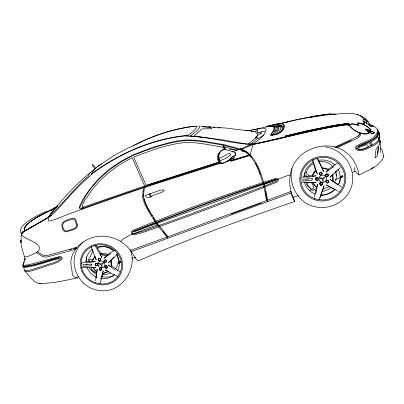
<?xml version="1.0" encoding="UTF-8"?>
<svg xmlns="http://www.w3.org/2000/svg" width="404" height="404" viewBox="0 0 404 404"><rect width="100%" height="100%" fill="white"/><g stroke="black" fill="none" stroke-linecap="round" stroke-linejoin="round"><path stroke-width="0.61" d="M380.891 152.606L379.906 140.148L379.952 142.758L378.604 146.465M277.008 129.709L277.023 127.406L275.195 126.341L273.957 126.26M81.169 263.519L81.664 267.61L95.753 267.579L94.167 267.584M221.392 162.969L144.814 187.299L83.153 208.797L80.088 208.792L79.548 207.924L79.573 206.126L82.325 200.278L89.006 190.233L98.268 179.154L108.969 169.417L121.129 161.216L133.719 154.661L152.914 147.283L170.008 142.4L178.063 140.88L186.183 139.946L197.793 140.269L223.442 144.526L240.648 149.076L246.506 151.934L249.894 155.07L251.909 148.834L252.631 144.521C257.858 140.324 264.812 136.36 266.185 129.426L264.453 128.24L261.433 128.154L253.086 129.79M275.548 130.442L275.573 128.699M21.387 233.754C21.215 235.552 22.877 230.836 24.391 231.128C23.669 225.366 30.053 222.129 33.911 219.17C39.501 215.655 46.278 212.216 51.823 209.701M380.23 148.01L381.942 149.485L383.8 156.626C379.523 166.589 368.009 170.493 358.944 174.988L358.585 171.751L357.126 168.15C353.455 156.186 342.683 147.44 330.29 146.076C316.766 144.996 302.748 150.535 295.051 162.009C287.638 173.801 288.4 189.34 294.713 201.409C242.067 219.832 189.37 238.36 138.309 260.903L137.421 260.529C133.285 255.853 131.189 249.808 126.205 245.849C117.817 237.779 105.611 234.431 94.278 237.047C83.214 239.85 72.988 248.127 71.064 259.833C70.059 265.019 72.548 269.867 72.24 274.907L75.225 277.548L77.295 277.942L78.432 276.442M21.261 233.603L21.23 234.163L21.978 232.659L22.962 231.835L45.602 218.892L51.374 215.115L45.45 219.074L23.038 232.022L22.114 232.84L21.261 234.608L22.069 232.643L24.417 231.058L24.74 227.725L27.593 223.993M107.105 267.347L107.161 266.403L106.454 265.741L105.5 265.832L105.02 266.625L105.378 267.509L106.302 267.827L106.156 268.387L105.045 267.928L104.565 266.877L105.166 265.888L106.388 265.716L107.232 266.605L107.141 267.807L106.156 268.387L107.105 267.347L107.141 267.807M257.484 132.007L257.595 130.335L256.343 130.25M375.17 156.767L376.013 149.318M129.169 147.42L113.923 155.596L97.223 166.761L94.773 168.776L92.142 172.417L91.753 174.371L81.148 184.078L72.276 193.092L55.934 211.156L51.409 215.322L49.232 216.499L49.303 215.468L51.949 212.595M49.232 216.499L49.308 215.468M81.239 263.842L81.593 259.519A20.528 19.316 30.2 0 1 87.703 249.253L91.597 246.773L94.48 245.637L99.116 244.758A20.528 19.316 30.2 0 1 111.443 247.829L115.084 250.621L117.574 253.404L119.892 257.282A20.528 19.316 30.2 0 1 121.22 269.433L119.776 273.488L117.943 276.482L114.983 279.598A20.528 19.316 30.2 0 1 103.626 283.956L99.157 283.689L95.334 282.739M24.195 269.099L24.104 270.114L24.604 270.66C30.335 270.998 35.729 267.978 41.248 266.766C47.733 263.989 55.59 263.171 61.11 258.555L60.943 257.767L59.676 257.454C47.526 260.04 35.618 265.574 23.24 266.347L22.983 264.928L24.063 262.948M118.948 263.191L118.998 262.61L118.554 262.206L118.231 262.529L118.473 263.14L118.948 263.191L120.528 262.438L120.579 261.863L120.134 261.459L118.554 262.206M143.203 196.93L143.415 194.435M143.632 191.94L143.738 190.693M328.659 182.421L328.816 181.123L327.881 180.204L326.604 180.376L325.876 181.457L326.26 182.618L327.513 183.073L328.659 182.421L328.25 182.073L328.386 181.053L327.659 180.341L326.619 180.452L326.038 181.315L326.361 182.275L327.341 182.608L327.513 183.073L328.25 182.073M95.662 280.775L96.829 271.907M117.943 276.482L113.049 274.336L105.192 270.034L108.363 271.533L102.687 273.725L103.227 270.796L100.803 279.053M339.875 191.678L336.426 195.102A22.074 21.23 -19.6 0 1 323.75 199.96L318.902 199.727L315.08 198.793L310.742 196.783A22.074 21.23 -19.6 0 1 302.288 186.774L301.091 182.224L300.884 178.371L301.586 173.669A22.074 21.23 -19.6 0 1 308.999 162.433L313.418 159.691L316.645 158.424L321.751 157.414A22.074 21.23 -19.6 0 1 334.941 160.61L338.698 163.605L341.193 166.599L343.43 170.791A22.074 21.23 -19.6 0 1 343.971 183.982L342.097 188.41L339.754 191.93M313.852 186.966L313.656 188.254L311.509 189.415L307.954 185.446L307.454 182.85M88.481 261.151L88.966 257.944M89.84 257.671L90.001 256.611L90.88 256.58M95.94 277.831L97.207 269.19L96.783 272.251L92.582 267.589M292.001 168.625C288.804 181.502 294.94 195.996 305.985 203.172C316.842 209.767 331.381 208.671 341.34 200.884C363.408 183.916 350.985 150.662 325.296 146.854M335.638 181.209L336.527 176.104L335.674 171.609M24.876 269.993L24.71 270.811L25.225 271.604C30.916 272.008 36.289 268.973 41.753 267.751C48.303 264.817 56.595 264.206 61.964 259.171L62.095 258.09L61.322 256.813L59.58 256.489L32.931 263.701L24.689 265.463L23.316 265.251L23.149 263.913L24.24 261.979M314.479 197.061L316.266 187.33L312.161 182.462L302.546 182.406M315.908 193.375L317.645 184.078L316.731 187.496L312.509 182.482L316.186 182.345L306.788 182.563M341.744 177.306L341.885 176.664L342.875 176.129L342.309 175.74L340.83 176.669L341.092 177.311L341.744 177.306L342.733 176.775L342.875 176.129M241.743 151.157L246.506 151.934L239.032 149.445L223.291 145.147L223.013 146.288L224.826 149.49M51.409 215.322L45.556 219.21L23.134 232.053L22.21 232.866L21.048 235.911L21.175 240.491M349.137 125.296L349.455 124.144L352.631 123.629L358.338 125.083L357.394 123.175L357.878 122.7C362.858 123.447 367.807 126.104 371.155 129.836L371.039 130.28L369.882 130.391L366.181 129.487L368.625 132.335L368.968 133.679C361.934 135.446 353.222 131.179 349.137 125.296L347.253 124.861L345.435 124.942C314.07 129.31 283.638 138.33 252.631 144.521C230.497 143.602 208.888 136.411 186.608 136.183C190.526 133.749 194.905 130.573 197.213 126.427L196.723 126.053L193.703 126.457L195.496 126.467M319.741 183.603L320.034 182.558M144.814 187.299L146.102 185.446L219.458 162.085M300.995 182.487L301.091 182.224M255.565 138.037L256.091 136.572L261.459 132.648L261.004 133.79M256.101 138.138L256.414 137.259L257.656 137.547L257.616 138.491L250.813 143.89M323.049 188.976L319.827 197.733M260.585 133.189L261.343 131.169L264.873 131.492M23.311 263.782L25.21 258.681L24.957 259.903C24.149 253.444 20.826 247.445 20.811 240.769M277.341 130.058L277.503 129.699M276.533 130.77L274.058 134.82M23.336 266.175L23.089 266.716L24.164 268.448M274.043 131.3L274.215 130.962M23.649 264.443L22.811 266.09L23.255 267.554C35.385 266.69 47.106 261.449 58.934 258.565L59.418 258.106L58.757 258.025C46.925 260.62 35.254 265.872 23.215 266.696L22.937 265.211L23.503 264.15M111.186 262.999L111.706 261.984L111.115 259.706M274.962 130.785L274.765 131.159L277.528 130.522M94.98 256.126L92.001 261.095L82.184 262.585M232.401 151.813L233.648 151.667L234.855 152.601L235.295 153.722L234.971 155.601L231.81 157.004L227.896 161.11L228.608 160.115M218.236 153.974C216.67 156.606 217.226 161.216 220.17 162.691M328.124 182.285L328.745 181.366M278.154 133.527L279.517 131.527L280.634 128.896L280.558 126.614L278.639 125.568M280.209 132.906L281.457 131.078L282.512 128.462L282.381 126.189L280.421 125.149L279.396 125.088M256.555 136.996L257.58 135.512L258.121 133.083L257.07 132.108M272.331 135.219L274.72 131.785M276.341 133.865L277.715 131.946L278.866 129.31L278.836 127.018L276.962 125.957M369.478 125.341L364.797 122.205L363.565 124.068L363.686 124.452M120.645 241.542L122.69 239.284L130.204 234.936L157.722 224.74L158.863 226.184M90.91 172.003L89.228 173.978L88.163 176.432C74.659 187.845 64.16 202.53 51.096 214.221L50.859 213.509C63.862 197.344 78.098 181.992 94.486 169.215M50.859 213.509L57.464 205.641M49.101 217.034L48.48 217.751L48.758 221.195L54.651 219.67L68.145 214.246L83.153 208.797M82.881 242.546C64.933 257.868 76.679 287.946 99.071 290.431C120.594 294.445 138.653 268.604 130.053 249.359M357.54 136.714L359.419 134.709L359.116 132.648M376.094 148.672L377.967 146.728M120.134 261.459L118.231 262.529M218.513 153.535L219.619 152.439M117.584 253.939L111.246 260.181L111.908 266.059L120.028 272.054M379.957 141.748L379.765 141.93L380.012 141.259L380.073 142.137L379.906 140.148M114.08 257.197L108.1 262.948L110.681 260.545L111.358 266.6L108.338 265.039L115.534 270.276M340.436 167.413L334.921 172.503M24.063 231.376L24.417 231.058L22.18 232.744L21.372 234.376M52.555 211.479L53.944 210.257M337.178 170.741L329.962 177.169L332.719 174.614L333.007 181.184L330.063 179.442L337.784 184.936M313.777 172.725L315.1 171.584M371.392 168.917L373.619 167.024M331.219 187.274L328.977 189.178L324.023 191.087L322.261 191.143M50.126 210.691L51.924 209.59L37.274 217.12L30.366 221.655M248.612 143.703L256.414 137.259M342.309 175.74L340.83 176.669M94.031 169.513L96.864 167.266M327.467 176.386L328.341 175.689M192.663 136.335L190.223 136.022C193.733 133.184 198.253 130.643 200.142 126.402L199.566 126.038L198.455 126.159M110.706 253.429L104 258.237L106.59 255.995L100.46 254.464L101.884 257.712L94.975 245.309L94.48 245.637M114.251 250.202L106.858 255.288L100.904 253.803L95.945 245.188M333.79 166.68L325.851 172.099L328.609 169.715L322.054 168.125L323.589 171.548L317.13 158.095L316.645 158.424M337.093 163.408L328.401 169.16L322.033 167.615L317.711 158.812M97.223 166.761L100.167 164.837M313.671 190.016L312.832 190.562L309.853 188.572M258.095 138.628L263.994 134.941M51.278 209.974L57.131 206.368M50.651 210.277L57.641 206.05M52.318 209.444L56.565 206.888M79.548 207.924L79.911 207.717C89.345 183.86 110.792 166.11 133.542 155.252C148.016 149.525 162.746 144.112 178.159 141.562C193.284 138.774 208.393 142.905 223.291 145.147M227.346 161.13L223.149 163.413L221.811 163.595C217.054 160.024 217.897 150.849 224.104 149.354L225.27 149.626M132.729 146.081L133.805 145.48M375.013 157.681L377.386 156.06L377.346 154.636M96.748 271.937L95.314 272.725L93.748 271.084M129.603 147.657C149.732 136.628 171.932 129.058 194.738 126.205L194.279 126.25C173.356 128.709 153.025 135.552 134.345 145.182M100.707 164.549L101.793 163.984M369.12 123.634L369.473 123.447M225.21 162.282L234.532 157.747L230.265 159.454M36.769 252.409L30.446 255.51L26.078 256.944L24.659 256.732M51.732 209.62L37.112 217.115L30.204 221.644L25.77 225.75L24.604 227.704L24.205 231.108M118.998 262.61L120.579 261.863M118.473 263.14L120.528 262.438M224.069 162.696L221.316 163.559C216.443 160.282 217.317 151.015 223.483 149.722M351.283 140.365L335.976 147.303M47.056 210.974C38.976 214.595 30.749 218.423 24.114 224.417C22.018 226.356 19.094 229.639 20.67 232.664M298.404 195.314L293.203 197.521L290.951 193.067M309.383 190.653L311.696 189.668M335.396 179.608L340.597 177.401M352.157 172.498L355.045 171.271L354.338 167.594M228.371 160.494L228.775 160.327L228.305 160.878L231.699 157.414L235.123 156.02L235.638 153.697L235.229 152.596L233.997 151.677L232.285 151.859M98.354 258.666L99.293 258.297M108.686 271.362L103.177 273.493L100.136 283.184L99.157 283.689M110.676 272.952L107.338 274.24L103.091 274.331M264.302 184.305L287.901 175.452L289.915 175.23M250.48 130.553L251 130.356M167.918 238.244L167.014 237.042L130.623 250.389L131.401 251.611L267.615 201.626L291.314 192.88L290.915 191.511L267.453 200.177L267.615 201.626M231.093 214.075L261.176 203.096M77.295 277.942C64.489 280.593 51.348 283.77 38.183 283.431C32.497 281.164 29.093 275.674 25.24 271.246M81.128 209.019L83.386 208.227C128.74 191.476 174.892 177.053 220.993 162.524M82.542 207.429L144.607 185.946L132.239 157.807C115.978 165.62 101.505 177.139 90.743 191.663C87.961 196.622 83.285 200.854 82.244 206.641L82.542 207.429L83.951 206.954M73.831 248.622L76.543 247.728M218.837 162.231L146.102 185.446L133.689 157.166C148.207 151.399 162.979 145.93 178.457 143.415C193.607 140.698 208.686 145.107 223.589 147.309L225.23 148.142M226.73 161.297L230.29 160.181M231.709 160.55L233.83 159.908M231.851 160.509L248.101 155.611M90.905 270.488L92.112 270.13M118.064 262.464L119.271 262.11M131.941 258.368L135.562 257.298M69.72 249.829L71.508 249.334M272.023 125.397L272.281 125.331M273.952 124.942L274.215 124.871M262.14 127.826L267.64 126.513M270.695 125.78L276.806 124.316M266.019 127.013L267.862 126.573M274.604 124.972L278.28 124.099M277.402 124.174L294.683 120.099L315.701 115.852L327.472 114.18M279.507 123.811L294.198 120.342M279.624 123.897L282.073 123.316M286.976 122.16L288.815 121.725M309.247 130.477L285.487 135.986L307.828 130.618L333.189 125.548L348.96 123.311L331.76 125.841L333.189 125.548L306.454 131.093M254.5 143.132L250.793 144.001L245.844 143.9L222.453 139.91L198.955 136.729L190.223 136.022M229.28 149.162L235.795 150.187L239.032 149.445M225.376 148.01L223.013 146.288L235.795 150.187L240.648 149.076M253.348 129.825L255.692 129.29M256.863 129.028L260.969 128.093M256.995 129.093L259.363 128.563M294.814 120.215L297.894 119.584M299.127 119.337L307.752 117.574M308.984 117.322L318.877 115.514M251.732 130.123L249.132 130.628L245.587 130.618M313.418 159.691L312.812 159.797L317.256 173.907L315.898 170.538L312.181 176.129L315.973 175.841L306.515 177.331M326.498 114.519L327.725 114.332M306.964 117.953L328.73 114.675L346.329 113.332L352.939 113.59L358.838 115.029L357.121 114.691M320.12 115.332L324.473 114.691M325.72 114.504L327.583 114.231M331.76 125.841L348.96 123.311M301.697 177.245L311.817 175.639L315.423 170.21L312.489 160.196M91.597 246.773L91.112 246.834L96.208 259.822L94.95 256.626L91.885 261.736L95.147 261.59L86.294 262.964M366.302 121.877L367.983 121.816M201.419 126.225L225.887 128.053L253.631 131.376M363.686 119.741L365.383 119.746M316.271 177.659L317.938 177.543M329.553 113.827L335.714 114.206M316.403 180.371L317.514 180.295M249.308 130.603L250.904 130.517M250.601 130.583L245.667 130.603M328.093 114.09L330.462 114.11M100.636 253.727L106.01 253.591L107.954 255.045M258.222 132.31L260.423 132.26M342.082 176.78L342.733 176.775M279.805 125.725L281.543 125.755M224.063 149.536L225.993 149.626L232.593 151.682M274.74 125.24L275.25 125.695M278.194 125.275L279.73 125.371L281.189 126.154M276.442 125.695L277.957 125.785L279.856 126.841M275.028 126.093L276.275 126.179L278.134 127.24L278.144 128.962M273.286 126.472L274.513 126.563L276.321 127.634M213.312 127.361L214.559 127.462M218.301 127.76L219.549 127.861M314.746 198.763L315.08 198.793M204.459 126.523L205.712 126.634M208.838 126.907L210.716 127.068M213.221 127.29L215.095 127.452M218.226 127.725L220.099 127.886M193.88 136.486L195.097 136.643M39.314 283.477L40.602 283.659M256.555 131.128L255.419 130.962L255.166 131.775L257.212 134.037M251.899 129.487L254.187 129.841M334.906 114.337L336.017 114.509M200.778 137.158L194.061 135.921L202.056 128.881L210.514 128.805L211.565 128.689L211.863 128.26L210.959 127.816L203.252 126.816L202.434 126.119M202.005 137.35L203.232 137.542M363.701 121.538L364.019 121.957L362.792 124.058L363.974 124.538L363.812 124.134L364.979 122.382L364.605 122.094M235.795 150.187L236.981 150.384M251.389 131.123L254.697 131.719M367.61 129.719L369.372 130.103L370.412 129.982L370.519 129.578C367.398 126.27 362.974 123.821 358.434 123.164L357.995 123.604L358.934 125.503L353.035 124.139L350.061 124.594L349.834 125.548C353.682 131.058 361.757 134.835 368.352 133.285L368.094 132.027L365.57 129.28L367.61 129.719L365.256 128.846M320.524 184.911L321.604 185.173M100.177 269.882L101.187 270.135M370.958 125.043C373.993 125.578 376.462 127.583 377.841 130.305M117.574 253.404L117.857 253.5M364.358 122.003L364.797 122.205M95.576 282.79L91.461 280.901A20.528 19.316 30.2 0 1 83.052 271.594L81.669 267.392M318.902 199.727L319.15 199.839L321.104 194.647L324.079 185.754L323.049 189.027L329.381 186.582L326.27 184.906L334.78 189.38M229.911 160.348L230.553 160.666L249.268 154.969L249.914 155.52L231.022 161.282L230.184 160.928L229.826 159.782M329.199 186.603L338.163 191.188M359.949 115.292L365.873 118.731L368.428 122.22M282.012 126.023L283.426 126.821M359.434 115.392L368.029 121.705M105.151 267.574L106.045 268.115M370.609 126.205L368.892 125.038L371.417 126.79M341.319 176.27L341.885 176.664M341.648 187.163L333.098 180.805L332.815 174.422M362.479 120.771L363.337 121.392M37.516 251.717L42.092 254.833L44.576 255.601L46.859 255.626L76.831 247.298L75.614 249.106L72.008 250.339L47.101 256.974L44.506 256.995L41.875 256.192L36.522 252.636L38.718 250.596L39.481 248.637L39.153 246.627C34.916 240.456 26.063 240.052 21.367 234.628M368.16 122.432L368.736 122.922L369.291 124.987M365.671 120.412L366.882 123.18M307.126 173.412L306.181 172.604L305.222 172.644L304.47 176.104L304.611 177.321M372.049 125.629L373.377 126.811L372.22 125.7M92.556 260.338L91.223 259.085L89.319 259.53L89.471 261.317M369.776 124.018L370.907 125.094L371.342 126.417M354.843 171.074L358.944 174.988M167.014 237.042L156.318 223.76L147.92 210.449L144.4 203.641L142.486 196.591L143.375 188.385L144.693 186.855L145.652 186.466L144.339 188.001L143.45 196.203L145.364 203.252L148.889 210.065L157.262 223.346L168.008 236.719L266.453 200.566C265.226 191.193 262.731 181.952 259.641 173.028C256.04 163.297 250.374 152.762 239.91 149.253L240.89 148.965C254.101 153.49 259.227 168.094 263.039 180.245C264.812 186.805 266.867 193.385 267.453 200.177M309.413 176.003L308.055 174.659L305.959 175.159L305.985 176.907M309.358 187.668L307.065 185.3L305.899 182.558M94.309 272.064L91.632 269.256L91.163 267.458M95.288 167.271L92.789 164.63L92.269 164.544L92.248 165.059L94.374 168.008M167.478 236.86L163.039 231.477M93.157 267.832L96.016 271.003M250.505 155.843L251.601 157.237M157.116 223.836L157.722 224.74M225.326 149.909L223.589 147.309L224.745 149.52M150.727 213.307L147.566 207.969L143.93 199.056M151.359 214.373L152.308 215.973M153.252 217.574L153.889 218.645M154.202 219.175L154.788 220.165M377.508 129.729L378.366 131.234M311.146 182.148L313.671 186.81M362.403 117.493L362.736 118.19M338.547 163.282L338.698 163.605M255.697 163.59L258.247 169.013M363.464 119.225L364.494 122.286M300.758 178.048L300.884 178.371M292.451 195.587L294.713 201.409M92.531 249.707L93.142 251.369M259.014 170.639L260.479 174.775M383.664 156.156L383.8 156.626M114.999 250.298L115.084 250.621M265.246 191.011L267.084 200.945M95.369 263.812L95.516 265.064M315.716 177.694L315.822 179.866M281.679 126.417L281.76 128.118M335.658 171.806A15.302 14.731 -19.9 0 1 335.946 172.927M336.138 174.068A15.302 14.731 -19.9 0 1 336.234 175.21M316.236 190.395A15.302 14.731 -19.9 0 1 313.544 189.309M306.272 172.831A15.302 14.731 -19.9 0 1 313.196 163.721M318.736 161.661A15.302 14.731 -19.9 0 1 332.598 166.352M340.86 177.406A20.882 20.114 -20.1 0 1 339.799 181.553M339.582 182.113A20.882 20.114 -20.1 0 1 338.224 184.84M334.785 189.203A20.882 20.114 -20.1 0 1 320.832 195.263M338.254 169.382A18.22 17.529 -19.7 0 1 338.345 184.85M335.123 189.446A18.22 17.529 -19.7 0 1 320.266 195.162M315.383 194.142A18.22 17.529 -19.7 0 1 304.47 182.532M303.889 177.083A18.22 17.529 -19.7 0 1 313.322 162.342M317.892 160.55A18.22 17.529 -19.7 0 1 334.946 164.953M90.708 255.99A14.251 13.433 30.3 0 1 92.804 251.813M97.319 248.081A14.251 13.433 30.3 0 1 109.787 248.031M110.337 248.298A14.251 13.433 30.3 0 1 113.883 250.839M117.069 255.338A14.251 13.433 30.3 0 1 115.63 268.842M113.282 275.841A19.458 18.357 30.3 0 1 101.864 276.568M96.667 274.579A19.458 18.357 30.3 0 1 89.43 267.902M86.774 261.777A19.458 18.357 30.3 0 1 86.279 256.959M114.731 274.382A16.953 15.968 30.2 0 1 101.035 278.573M96.541 277.29A16.953 15.968 30.2 0 1 87.057 267.453M85.986 261.883A16.953 15.968 30.2 0 1 92.258 249.359M97.369 246.91A16.953 15.968 30.2 0 1 113.817 251.01M116.514 254.126A16.953 15.968 30.2 0 1 117.458 270.872M378.785 132.714C377.952 142.112 364.782 143.673 358.02 146.985C363.812 143.243 371.013 141.703 376.336 137.143C377.72 136.926 378.341 129.921 378.785 132.714M278.169 179.497L278.164 180.891L277.139 181.957L264.282 187.259L233.613 199.222L190.41 215.418L145.299 231.679L135.456 234.567L132.679 234.628L131.255 233.254L131.345 231.517L133.285 230.134C180.083 211.267 227.467 193.678 275.584 178.467L277.058 178.457L278.169 179.497M377.488 152.874C377.533 157.838 378.811 147.208 378.311 146.591L377.488 152.874M379.124 133.724L379.573 137.229L379.124 133.724M99.217 268.503L99.202 269.726L100.136 270.518L101.333 270.256L101.869 269.165L101.293 268.155L100.111 267.857L99.217 268.503M274.584 127.129L274.543 129.401L271.069 135.082C276.23 134.628 282.573 132.78 283.754 126.937L283.568 124.791L281.659 123.786L276.392 124.104L267.382 126.245L272.836 126.008L274.584 127.129M379.583 135.608C379.957 139.946 376.245 143.036 372.695 144.728C367.822 146.793 362.05 151.333 356.697 148.324L356.449 147.899L356.929 147.137C363.565 142.137 376.765 141.476 378.144 131.684L379.078 132.886L379.583 135.608M319.62 177.77L322.19 179.189L323.205 182.113L323.049 179.23L325.169 176.816L322.508 178.341L319.62 177.77M379.805 136.719C380.214 141.047 376.609 144.203 373.044 145.894C368.185 148.162 363.12 151.626 357.505 150.333L355.974 149.359L355.475 148.551L355.409 147.213L355.974 146.445C362.757 141.269 375.543 140.587 377.589 130.861L378.957 132.381L379.805 136.719M319.877 183.31L319.847 184.613L320.837 185.451L322.124 185.163L322.71 184.002L322.22 182.886L320.953 182.573L319.877 183.31M379.144 133.249L379.533 135.734L379.144 133.249M76.528 224.998L76.482 226.134L75.639 227.634L73.255 228.982L66.12 231.174C62.913 230.27 61.534 225.063 63.721 222.579L65.862 221.382L73.079 218.978L74.563 219.665L75.27 220.594L76.528 224.998M320.034 183.285L319.983 184.3L320.766 184.956L321.806 184.739L322.296 183.84L321.892 182.916L320.877 182.669L320.034 183.285M359.373 132.946L359.282 134.209L358.075 135.906L356.525 137.032L334.916 147.132L337.37 147.581L357.444 138.244L359.227 136.926L360.585 134.774L360.383 133.037L359.262 132.674L359.373 132.946M132.456 232.032L132.386 232.921L133.219 233.522L135.163 233.512L144.879 230.639L189.814 214.367L264.07 186.239L276.604 181.108L277.205 180.507L276.684 179.482L275.488 179.533C227.614 194.773 180.543 212.585 133.85 231.118L132.456 232.032M77.376 224.846L77.235 226.381L76.139 228.154L73.573 229.644L66.155 231.921L64.287 231.341C62.428 229.467 61.575 226.498 61.979 223.897L63.221 221.958L65.62 220.614L70.715 218.64L73.432 218.14L75.078 218.887L76.008 220.145L77.376 224.846M91.678 173.634L91.582 174.195C119.463 153.596 152.571 138.673 187.38 135.794L188.259 135.249C153.283 138.375 119.811 152.97 91.678 173.634M104.56 260.237L104.404 261.156L105.055 261.883L106.02 261.863L106.575 261.125L106.308 260.206L105.399 259.817L104.56 260.237M104.171 260.292L103.944 261.489L104.762 262.398L105.999 262.327L106.646 261.464L106.292 260.338L105.171 259.822L104.171 260.292M325.871 174.331L325.599 175.609L326.422 176.593L327.71 176.523L328.558 175.543L328.29 174.316L327.073 173.781L325.871 174.331M326.013 174.382L325.77 175.376L326.427 176.159L327.477 176.134L328.134 175.321L327.912 174.331L326.952 173.912L326.013 174.382M100.641 259.247L100.404 260.146L99.525 260.489L98.667 260.014L98.47 259.095L99.091 258.393L100.056 258.469L100.641 259.247M349.187 124.745L349.056 125.23L347.147 124.775L345.329 124.861C313.938 129.159 283.497 138.259 252.495 144.526L253.091 144.082C283.956 137.703 314.292 128.644 345.587 124.483L349.187 124.745M100.742 259.439L100.414 260.615L99.308 261.045L98.273 260.403L97.98 259.307L98.738 258.454L99.965 258.53L100.742 259.439M322.205 173.447L321.821 174.7L320.589 175.179L319.448 174.518L319.291 173.306L320.21 172.357L321.508 172.432L322.205 173.447M321.816 173.351L321.498 174.331L320.513 174.715L319.614 174.21L319.468 173.21L320.195 172.437L321.241 172.513L321.816 173.351M91.774 264.509L91.304 265.832L86.385 266.201L85.991 265.615L85.709 266.251L83.234 266.433L82.982 264.655L85.401 264.484L85.451 264.812L86.37 264.741L86.325 264.418L87.486 264.332L87.517 264.655L91.587 264.044L91.774 264.509M95.778 263.544L95.45 264.408L95.98 265.231L96.935 265.383L97.617 264.761L97.51 263.822L96.687 263.287L95.778 263.544M95.374 263.65L94.945 264.756L95.622 265.761L96.859 265.888L97.677 265.165L97.541 263.994L96.556 263.267L95.374 263.65M284.345 126.79C283.148 133.143 275.876 134.961 270.382 135.325L273.927 129.568L273.902 127.311L272.245 126.159L266.751 126.391L276.886 123.998L282.224 123.649L284.163 124.644L284.345 126.79M312.398 178.937L311.802 180.371L306.414 180.83L306.025 180.199L305.676 180.891L302.965 181.123L302.823 179.194L305.469 178.977L305.495 179.336L306.505 179.25L306.479 178.896L307.747 178.79L307.757 179.139L308.727 179.053L308.722 178.714L312.236 178.427L312.398 178.937M316.13 178.053L315.615 179.25L316.246 180.346L317.504 180.497L318.509 179.679L318.448 178.406L317.367 177.654L316.13 178.053M150.253 193.612L150.066 194.031L150.697 195.97L151.409 196.511L150.803 196.95L150.036 196.218L149.389 194.294L150.253 193.612M316.211 178.078L315.792 179.017L316.307 179.906L317.332 180.058L318.12 179.376L318.074 178.361L317.221 177.785L316.211 178.078M101.737 268.913L101.343 269.736L100.399 269.928L99.642 269.316L99.621 268.382L100.359 267.817L101.303 268.059L101.737 268.913M374.432 132.406L373.796 133.562L370.968 133.184L370.099 132.795L368.61 130.967L369.786 130.846L374.432 132.406M369.074 130.952L369.206 131.633L371.029 133.083L373.352 133.386L374.013 132.345L369.074 130.952M378.77 139.254L378.422 139.764L378.013 137.572L378.351 137.087L378.77 139.254M230.644 155.015L225.008 158.706L219.594 161.029L218.842 158.282L223.69 156.232L228.755 153.469L230.154 153.666L230.644 155.015M357.02 148.329L356.752 148.637C360.489 150.889 364.953 148.687 368.509 147.046L367.549 145.349L366.822 144.799L365.994 144.763L357.02 148.329M103.596 262.837L101.758 264.822L102.076 267.478L100.965 264.777L98.525 263.691L98.717 263.251L101.207 263.994L103.318 262.544L103.596 262.837M151.086 196.597L149.738 197.506L146.359 197.203L145.273 195.531L159.595 190.456L163.272 189.824L164.246 190.809C160.343 193.743 155.096 193.819 151.086 196.597M134.461 231.103L133.744 231.542L133.896 231.891L276.255 179.659L275.169 179.74C227.76 195.4 181.042 213.15 134.461 231.103M372.175 144.743L370.332 145.607L369.736 143.45L371.544 142.607L372.175 144.743M253 144.46L241.39 149.414L240.582 149.02L251.076 144.536L253 144.46M375.71 157.646L375.361 157.56L375.71 157.646M21.25 242.794L20.806 240.259L21.25 242.794M314.287 199.606A23.119 22.235 -19.6 0 0 345.607 174.917A23.119 22.235 -19.6 0 0 308.57 161.464A23.119 22.235 -19.6 0 0 314.287 199.606M320.311 181.664A3.813 3.666 -19.6 0 0 326.467 179.28A3.813 3.666 -19.6 0 0 321.392 175.351A3.813 3.666 -19.6 0 0 320.311 181.664M82.078 271.7A21.503 20.235 30.2 0 0 118.579 277.275A21.503 20.235 30.2 0 0 103.641 244.021A21.503 20.235 30.2 0 0 82.078 271.7M98.263 265.62A3.545 3.338 30.2 0 0 104.282 266.504A3.545 3.338 30.2 0 0 101.788 261.034A3.545 3.338 30.2 0 0 98.263 265.62"/></g></svg>
